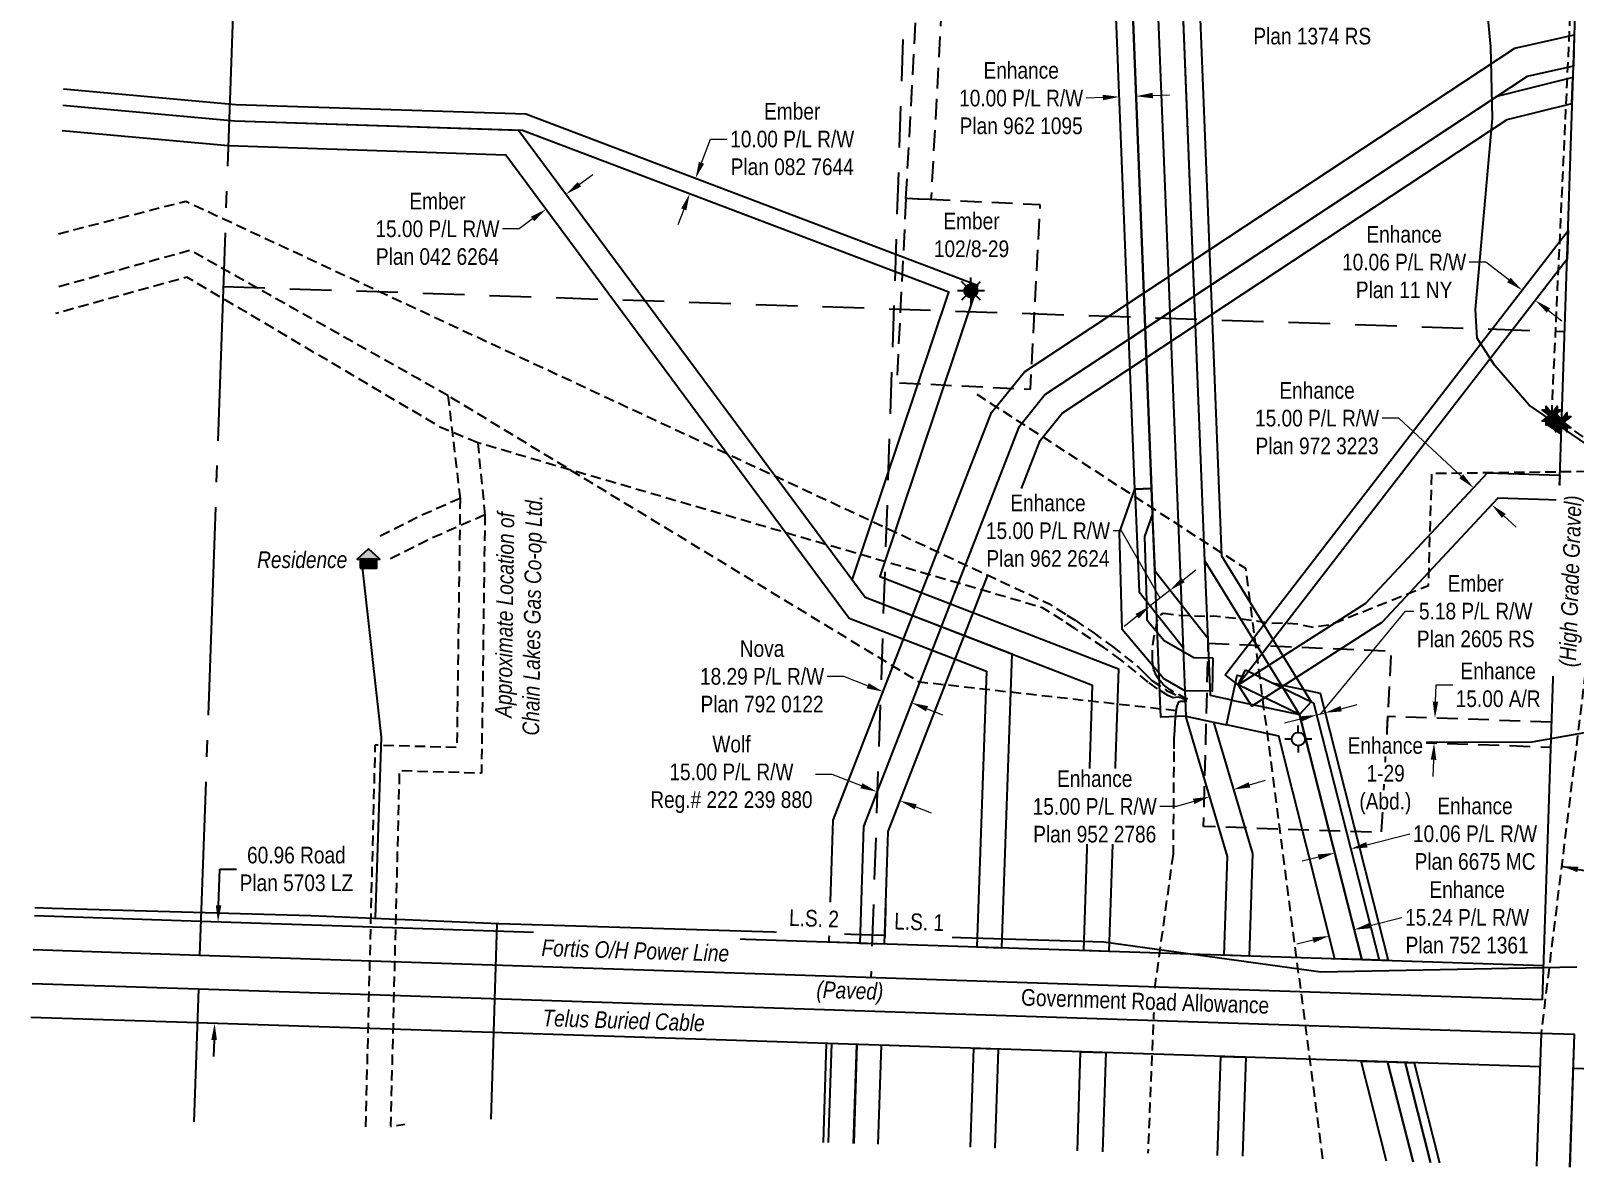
# Model space of a CAD drawing. Extents: x 333588 to 339905, y 5815182 to 5819358.
# Drawn here: x 335270 to 336197, y 5815209 to 5815891 of the extents above; entities that cross this region are included whole.
import ezdxf
from ezdxf.enums import TextEntityAlignment as Align

# ---------------------------------------------------------------- set-up
doc = ezdxf.new("R2010")
doc.units = 0
doc.header["$LTSCALE"] = 5
doc.header["$PDSIZE"] = 0.5
for name, pattern in [('foc-ACCESSROAD', [3.75, 2.5, -1.25]), ('foc-LSD', [8, 5, -3]), ('foc-QUARTERLINE', [33, 25, -3, 2, -3]), ('foc-TIELINE', [1.875, 1.25, -0.625]), ('foc-TRAV', [1.875, 1.25, -0.625]), ('foc-WHEELTRACKS', [2, 0.4, -1.6]), ('UG_PIPE', [1.875, 1.25, -0.625])]:
    doc.linetypes.add(name, pattern=pattern)
doc.layers.get('Defpoints').update_dxf_attribs({"color": 9})
for name, color, linetype in [('AS-PIPE-UG', 44, 'UG_PIPE'), ('AS-PIPE-UG-T', 44, 'Continuous'), ('AS-POWER', 104, 'foc-POWER'), ('AS-POWER-T', 104, 'Continuous'), ('AS-RESIDENCE', 14, 'Continuous'), ('AS-TELUS', 224, 'foc-TEL'), ('C-WS-S', 8, 'Continuous'), ('F-AR', 190, 'foc-ACCESSROAD'), ('F-RW', 190, 'Continuous'), ('F-WS', 190, 'foc-ACCESSROAD'), ('F-WS-S', 8, 'Continuous'), ('L-BD', 7, 'Continuous'), ('L-MON', 1, 'Continuous'), ('L-ROAD-T', 7, 'Continuous'), ('L-SEC', 7, 'Continuous'), ('L-SECQ', 8, 'foc-QUARTERLINE'), ('L-SECTION-LSD', 7, 'foc-LSD'), ('L-TIE', 7, 'foc-TIELINE'), ('L-TITLEDB', 4, 'Continuous'), ('L-TITLEDB-T', 4, 'Continuous'), ('P-PROPOSED', 10, 'Continuous'), ('P-PROPOSED-H', 21, 'Continuous'), ('P-TRAV', 4, 'foc-TRAV'), ('T-WATER', 160, 'Continuous'), ('T-WATER-P3', 160, 'foc-WHEELTRACKS')]:
    doc.layers.add(name, color=color, linetype=linetype)
for name, color, linetype, lineweight in [('F-AR-T', 190, 'Continuous', 9), ('F-RW-T', 190, 'Continuous', 9), ('T-TEXT', 48, 'Continuous', 18)]:
    doc.layers.add(name, color=color, linetype=linetype, lineweight=lineweight)
doc.styles.add('100L', font='ARIALN.TTF', dxfattribs={"height": 11})
doc.styles.add('80CG', font='ARIALN.TTF', dxfattribs={"height": 10})
doc.styles.add('80L', font='ARIALN.TTF', dxfattribs={"height": 10})
doc.styles.add('80LS', font='ARIALNI.TTF', dxfattribs={"height": 10})
doc.styles.add('foc-LtypeFont', font='ARIALN.TTF', dxfattribs={"height": 7.35})
doc.styles.add('MtXpl_Arial_Narrow', font='ARIALNI.TTF')
doc.linetypes.add('foc-POWER', pattern='A,6,-1,["P",foc-LtypeFont,S=0.2,R=0,X=-0.625,Y=-0.75],-1.24,4', length=12.24)
doc.linetypes.add('foc-POWER-NOLINE', pattern='A,0,-4,["P",foc-LtypeFont,S=0.2,R=0,X=-0.625,Y=-0.75],-8.24', length=12.24)
doc.linetypes.add('foc-TEL', pattern='A,2,-1,["T",foc-LtypeFont,S=0.2,R=0,X=-0.425,Y=-0.75],-1.24,8', length=12.24)
doc.linetypes.add('foc-TEL-NOLINE', pattern='A,0,-2,["T",foc-LtypeFont,S=0.2,R=0,X=-0.425,Y=-0.75],-10.24', length=12.24)
doc.linetypes.add('foc-TOPO-flowdirection-NOLINE', pattern='A,0,[">",foc-LtypeFont,S=0.3,R=0,X=0,Y=-0.945],-20,[">",foc-LtypeFont,S=0.3,R=0,X=0,Y=-0.945],0', length=20)
doc.dimstyles.new('Compass 5 000', dxfattribs={"dimscale": 5, "dimtxt": 9, "dimasz": 2, "dimexe": 0.2, "dimexo": 0.0625, "dimgap": 0.5, "dimtad": 0, "dimtih": 1, "dimtoh": 1, "dimzin": 0, "dimdsep": 46, "dimtxsty": '80CG', "dimcen": 0.1, "dimse1": 1, "dimse2": 1, "dimclrd": 256, "dimclrt": 256, "dimaunit": 1, "dimadec": 4, "dimazin": 0, "dimtfac": 0.06, "dimtofl": 0, "dimtmove": 0, "dimatfit": 1, "dimfxl": 0.2, "dimtolj": 1, "dimtzin": 0, "dimlwd": -1, "dimarcsym": 0})

# ---------------------------------------------------------------- blocks, each defined once
blk = doc.blocks.new('*D426')
at = {"layer": 'Defpoints', "color": 0, "transparency": 16777216}
for p in [(335382.44, 5815356.01), (335491.37, 5815352.41), (335489.36, 5815291.52)]:
    blk.add_point(p, dxfattribs=at)
at = {"layer": 'L-TITLEDB-T', "transparency": 16777216}
for p, q in [((335382.77, 5815366), (335383.49, 5815387.82)), ((335383.49, 5815387.82), (335393.49, 5815387.82)), ((335380.1, 5815285.12), (335379.77, 5815275.12))]:
    blk.add_line(p, q, dxfattribs=at)
for points in [[(335381.11, 5815366.06), (335384.44, 5815365.95), (335382.44, 5815356.01)], [(335378.43, 5815285.17), (335381.77, 5815285.06), (335380.43, 5815295.11)]]:
    blk.add_solid(points, dxfattribs=at)
at = {"layer": 'L-TITLEDB-T', "transparency": 16777216, "insert": (335429.49, 5815387.82), "char_height": 10, "attachment_point": 5, "style": '80CG'}
blk.add_mtext('\\A1;60.96 Road\\PPlan 5703 LZ', dxfattribs=at)
blk = doc.blocks.new('*D428')
at = {"layer": 'Defpoints', "color": 0, "transparency": 16777216}
for p in [(335591.39, 5815793.25), (335682.89, 5815669.79), (335670.84, 5815660.86)]:
    blk.add_point(p, dxfattribs=at)
at = {"layer": 'F-RW-T', "transparency": 16777216}
for p, q in [((335599.43, 5815799.2), (335607.46, 5815805.16)), ((335571.31, 5815778.37), (335563.27, 5815772.41)), ((335563.27, 5815772.41), (335553.27, 5815772.41))]:
    blk.add_line(p, q, dxfattribs=at)
for points in [[(335598.43, 5815800.54), (335600.42, 5815797.87), (335591.39, 5815793.25)], [(335570.31, 5815779.7), (335572.3, 5815777.03), (335579.34, 5815784.32)]]:
    blk.add_solid(points, dxfattribs=at)
at = {"layer": 'F-RW-T', "transparency": 16777216, "insert": (335514.19, 5815772.41), "char_height": 10, "attachment_point": 5, "style": '80CG'}
blk.add_mtext('\\A1;Ember\\P15.00 P/L R/W\\PPlan 042 6264', dxfattribs=at)
blk = doc.blocks.new('*D429')
at = {"layer": 'Defpoints', "color": 0, "transparency": 16777216}
for p in [(335667.16, 5815803.58), (335669.18, 5815802.82), (335663.62, 5815794.25)]:
    blk.add_point(p, dxfattribs=at)
at = {"layer": 'F-RW-T', "transparency": 16777216}
for p, q in [((335672.73, 5815812.17), (335678.11, 5815826.35)), ((335678.11, 5815826.35), (335688.11, 5815826.35)), ((335662.09, 5815784.14), (335658.55, 5815774.79))]:
    blk.add_line(p, q, dxfattribs=at)
for points in [[(335671.17, 5815812.76), (335674.29, 5815811.57), (335669.18, 5815802.82)], [(335660.54, 5815784.73), (335663.65, 5815783.55), (335665.64, 5815793.49)]]:
    blk.add_solid(points, dxfattribs=at)
at = {"layer": 'F-RW-T', "transparency": 16777216, "insert": (335727.2, 5815826.35), "char_height": 10, "attachment_point": 5, "style": '80CG'}
blk.add_mtext('\\A1;Ember\\P10.00 P/L R/W\\PPlan 082 7644', dxfattribs=at)
blk = doc.blocks.new('*D430')
at = {"layer": 'Defpoints', "color": 0, "transparency": 16777216}
for p in [(335918.63, 5815980.06), (335928.63, 5815980.45), (335923.73, 5815851.75)]:
    blk.add_point(p, dxfattribs=at)
at = {"layer": 'F-RW-T', "transparency": 16777216}
for p, q in [((335913.73, 5815851.35), (335903.74, 5815850.95)), ((335943.71, 5815852.54), (335953.7, 5815852.94))]:
    blk.add_line(p, q, dxfattribs=at)
for points in [[(335913.67, 5815853.02), (335913.8, 5815849.69), (335923.73, 5815851.75)], [(335943.64, 5815854.21), (335943.78, 5815850.87), (335933.72, 5815852.14)]]:
    blk.add_solid(points, dxfattribs=at)
at = {"layer": 'F-RW-T', "transparency": 16777216, "insert": (335864.66, 5815850.95), "char_height": 10, "attachment_point": 5, "style": '80CG'}
blk.add_mtext('\\A1;Enhance\\P10.00 P/L R/W\\PPlan 962 1095', dxfattribs=at)
blk = doc.blocks.new('*D433')
at = {"layer": 'Defpoints', "color": 0, "transparency": 16777216}
for p in [(335972, 5815903.72), (335962.9, 5815879.49), (335972.94, 5815879.89)]:
    blk.add_point(p, dxfattribs=at)
at = {"layer": 'F-RW-T', "transparency": 16777216}
for p, q in [((335951.96, 5815902.92), (335941.97, 5815902.53)), ((335981.99, 5815904.11), (336000.35, 5815904.84))]:
    blk.add_line(p, q, dxfattribs=at)
for points in [[(335951.9, 5815904.59), (335952.03, 5815901.26), (335961.95, 5815903.32)], [(335981.92, 5815905.78), (335982.06, 5815902.45), (335972, 5815903.72)]]:
    blk.add_solid(points, dxfattribs=at)
at = {"layer": 'F-RW-T', "transparency": 16777216, "insert": (336039.44, 5815904.84), "char_height": 10, "attachment_point": 5, "style": '80CG'}
blk.add_mtext('\\A1;Enhance\\P10.06 P/L R/W\\PPlan 1374 RS', dxfattribs=at)
blk = doc.blocks.new('*D434')
at = {"layer": 'Defpoints', "color": 0, "transparency": 16777216}
for p in [(336048.15, 5815416), (336057.87, 5815418.47), (336062.58, 5815399.94)]:
    blk.add_point(p, dxfattribs=at)
at = {"layer": 'F-RW-T', "transparency": 16777216}
for p, q in [((336072.27, 5815402.41), (336098.11, 5815408.98)), ((336043.17, 5815395), (336033.48, 5815392.53))]:
    blk.add_line(p, q, dxfattribs=at)
for points in [[(336071.86, 5815404.02), (336072.69, 5815400.79), (336062.58, 5815399.94)], [(336042.76, 5815396.61), (336043.58, 5815393.38), (336052.86, 5815397.46)]]:
    blk.add_solid(points, dxfattribs=at)
at = {"layer": 'F-RW-T', "transparency": 16777216, "insert": (336137.19, 5815408.98), "char_height": 10, "attachment_point": 5, "style": '80CG'}
blk.add_mtext('\\A1;Enhance\\P10.06 P/L R/W\\PPlan 6675 MC', dxfattribs=at)
blk = doc.blocks.new('*D435')
at = {"layer": 'Defpoints', "color": 0, "transparency": 16777216}
for p in [(335781.8, 5815494.34), (335770.56, 5815465.4), (335787.61, 5815458.78)]:
    blk.add_point(p, dxfattribs=at)
at = {"layer": 'F-RW-T', "transparency": 16777216}
for p, q in [((335758.18, 5815503.52), (335748.18, 5815503.52)), ((335772.48, 5815497.96), (335758.18, 5815503.52)), ((335808.17, 5815484.11), (335817.5, 5815480.49))]:
    blk.add_line(p, q, dxfattribs=at)
for points in [[(335773.08, 5815499.52), (335771.88, 5815496.41), (335781.8, 5815494.34)], [(335808.78, 5815485.66), (335807.57, 5815482.55), (335798.85, 5815487.73)]]:
    blk.add_solid(points, dxfattribs=at)
at = {"layer": 'F-RW-T', "transparency": 16777216, "insert": (335709.09, 5815503.52), "char_height": 10, "attachment_point": 5, "style": '80CG'}
blk.add_mtext('\\A1;Nova\\P18.29 P/L R/W\\PPlan 792 0122', dxfattribs=at)
blk = doc.blocks.new('*D437')
at = {"layer": 'Defpoints', "color": 0, "transparency": 16777216}
for p in [(336165.42, 5815735.63), (336087.99, 5815635.29), (336095.94, 5815629.15)]:
    blk.add_point(p, dxfattribs=at)
at = {"layer": 'F-RW-T', "transparency": 16777216}
for p, q in [((336143.67, 5815752.41), (336133.67, 5815752.41)), ((336157.51, 5815741.74), (336143.67, 5815752.41)), ((336181.29, 5815723.39), (336189.21, 5815717.28))]:
    blk.add_line(p, q, dxfattribs=at)
for points in [[(336158.53, 5815743.06), (336156.49, 5815740.42), (336165.42, 5815735.63)], [(336182.31, 5815724.7), (336180.27, 5815722.07), (336173.37, 5815729.49)]]:
    blk.add_solid(points, dxfattribs=at)
at = {"layer": 'F-RW-T', "transparency": 16777216, "insert": (336094.59, 5815752.41), "char_height": 10, "attachment_point": 5, "style": '80CG'}
blk.add_mtext('\\A1;Enhance\\P10.06 P/L R/W\\PPlan 11 NY', dxfattribs=at)
blk = doc.blocks.new('*D438')
at = {"layer": 'Defpoints', "color": 0, "transparency": 16777216}
for p in [(335977.87, 5815431.31), (335978.31, 5815429.83), (335992.59, 5815434.08)]:
    blk.add_point(p, dxfattribs=at)
at = {"layer": 'F-RW-T', "transparency": 16777216}
for p, q in [((336001.74, 5815438.41), (336011.32, 5815441.26)), ((335957.92, 5815425.38), (335947.92, 5815425.38)), ((335968.28, 5815428.46), (335957.92, 5815425.38))]:
    blk.add_line(p, q, dxfattribs=at)
for points in [[(336001.26, 5815440.01), (336002.21, 5815436.81), (335992.15, 5815435.56)], [(335967.81, 5815430.06), (335968.76, 5815426.86), (335977.87, 5815431.31)]]:
    blk.add_solid(points, dxfattribs=at)
at = {"layer": 'F-RW-T', "transparency": 16777216, "insert": (335908.84, 5815425.38), "char_height": 10, "attachment_point": 5, "style": '80CG', "bg_fill": 3, "box_fill_scale": 1.1, "bg_fill_color": 256, "bg_fill_true_color": 13158600, "bg_fill_transparency": 0}
blk.add_mtext('\\A1;Enhance\\P15.00 P/L R/W\\PPlan 952 2786', dxfattribs=at)
blk = doc.blocks.new('*D439')
at = {"layer": 'Defpoints', "color": 0, "transparency": 16777216}
for p in [(336042.57, 5815375.24), (336057.55, 5815379.05), (336064.6, 5815351.4)]:
    blk.add_point(p, dxfattribs=at)
at = {"layer": 'F-RW-T', "transparency": 16777216}
for p, q in [((336074.29, 5815353.87), (336093.33, 5815358.72)), ((336039.92, 5815345.12), (336030.23, 5815342.65))]:
    blk.add_line(p, q, dxfattribs=at)
for points in [[(336039.51, 5815346.73), (336040.33, 5815343.5), (336049.61, 5815347.59)], [(336073.88, 5815355.49), (336074.7, 5815352.25), (336064.6, 5815351.4)]]:
    blk.add_solid(points, dxfattribs=at)
at = {"layer": 'F-RW-T', "transparency": 16777216, "insert": (336132.42, 5815358.72), "char_height": 10, "attachment_point": 5, "style": '80CG'}
blk.add_mtext('\\A1;Enhance\\P15.24 P/L R/W\\PPlan 752 1361', dxfattribs=at)
blk = doc.blocks.new('*D440')
at = {"layer": 'Defpoints', "color": 0, "transparency": 16777216}
for p in [(336047.11, 5815481.69), (336048.4, 5815455.67), (336053.4, 5815456.94)]:
    blk.add_point(p, dxfattribs=at)
at = {"layer": 'F-RW-T', "transparency": 16777216}
for p, q in [((336044.61, 5815481.05), (336095.48, 5815542.7)), ((336095.48, 5815542.7), (336100.48, 5815542.7)), ((336056.8, 5815484.15), (336066.5, 5815486.61)), ((336032.42, 5815477.95), (336022.73, 5815475.48)), ((336042.11, 5815480.41), (336047.11, 5815481.69))]:
    blk.add_line(p, q, dxfattribs=at)
for points in [[(336056.39, 5815485.76), (336057.22, 5815482.53), (336047.11, 5815481.69)], [(336032.01, 5815479.56), (336032.83, 5815476.33), (336042.11, 5815480.41)]]:
    blk.add_solid(points, dxfattribs=at)
at = {"layer": 'F-RW-T', "transparency": 16777216, "insert": (336137.58, 5815542.7), "char_height": 10, "attachment_point": 5, "style": '80CG'}
blk.add_mtext('\\A1;Ember\\P5.18 P/L R/W\\PPlan 2605 RS', dxfattribs=at)
blk = doc.blocks.new('*D441')
at = {"layer": 'Defpoints', "color": 0, "transparency": 16777216}
for p in [(336147.17, 5815606.74), (336103.32, 5815581.62), (336114.29, 5815571.41)]:
    blk.add_point(p, dxfattribs=at)
at = {"layer": 'F-RW-T', "transparency": 16777216}
for p, q in [((336091.41, 5815658.65), (336081.41, 5815658.65)), ((336128.89, 5815623.76), (336091.41, 5815658.65)), ((336154.49, 5815599.93), (336161.81, 5815593.12))]:
    blk.add_line(p, q, dxfattribs=at)
for points in [[(336130.02, 5815624.98), (336127.75, 5815622.54), (336136.21, 5815616.95)], [(336155.63, 5815601.15), (336153.36, 5815598.71), (336147.17, 5815606.74)]]:
    blk.add_solid(points, dxfattribs=at)
at = {"layer": 'F-RW-T', "transparency": 16777216, "insert": (336042.33, 5815658.65), "char_height": 10, "attachment_point": 5, "style": '80CG', "bg_fill": 3, "box_fill_scale": 1.1, "bg_fill_color": 256, "bg_fill_true_color": 13158600, "bg_fill_transparency": 0}
blk.add_mtext('\\A1;Enhance\\P15.00 P/L R/W\\PPlan 972 3223', dxfattribs=at)
blk = doc.blocks.new('GAS')
h = blk.add_hatch(color=255)
h.dxf.hatch_style = 1
edge = h.paths.add_edge_path()
edge.add_arc((0, 0), 0.9, 0, 360)
for p, q in [((-0.81, 0), (-1.62, 0)), ((-0.57, 0.57), (-1.14, 1.14)), ((0, 0.81), (0, 1.62)), ((0.57, 0.57), (1.14, 1.14)), ((1.62, 0), (0.81, 0)), ((-0.57, -0.57), (-1.14, -1.14)), ((0, -0.81), (0, -1.62)), ((1.14, -1.14), (0.57, -0.57))]:
    blk.add_line(p, q)
blk.add_circle((0, 0), 0.8)
blk = doc.blocks.new('GABD')
for p, q in [((-0.81, 0), (-1.62, 0)), ((0, 0.81), (0, 1.62)), ((1.62, 0), (0.81, 0)), ((0, -0.81), (0, -1.62))]:
    blk.add_line(p, q)
blk.add_circle((0, 0), 0.8)
blk = doc.blocks.new('*D460')
at = {"layer": 'Defpoints', "color": 0, "transparency": 16777216}
for p in [(335951.72, 5815558.03), (335939.95, 5815548.73), (335942.18, 5815545.92)]:
    blk.add_point(p, dxfattribs=at)
at = {"layer": 'F-RW-T', "transparency": 16777216}
for p, q in [((335924.84, 5815591.03), (335919.84, 5815591.03)), ((335948.06, 5815550.57), (335924.84, 5815591.03)), ((335961.79, 5815561.42), (335969.64, 5815567.61)), ((335953.95, 5815555.22), (335942.18, 5815545.92)), ((335934.33, 5815539.72), (335926.48, 5815533.52))]:
    blk.add_line(p, q, dxfattribs=at)
for points in [[(335960.76, 5815562.72), (335962.83, 5815560.11), (335953.95, 5815555.22)], [(335933.3, 5815541.02), (335935.36, 5815538.41), (335942.18, 5815545.92)]]:
    blk.add_solid(points, dxfattribs=at)
at = {"layer": 'F-RW-T', "transparency": 16777216, "insert": (335880.76, 5815591.03), "char_height": 10, "attachment_point": 5, "style": '80CG'}
blk.add_mtext('\\A1;Enhance\\P15.00 P/L R/W\\PPlan 962 2624', dxfattribs=at)
blk = doc.blocks.new('TEMP')
h = blk.add_hatch(color=255)
h.dxf.hatch_style = 1
h.paths.add_polyline_path([(0, 0.25), (-0.67, 1.15), (-0.67, 0.67), (-1.15, 0.67), (-0.25, 0), (-1.15, -0.67), (-0.67, -0.67), (-0.67, -1.15), (0, -0.25), (0.67, -1.15), (0.67, -0.67), (1.15, -0.67), (0.25, 0), (1.15, 0.67), (0.67, 0.67), (0.67, 1.15)])
h.paths.add_polyline_path([(0.57, 0.85), (0.57, 0.57), (0.85, 0.57), (0.08, 0), (0.85, -0.57), (0.57, -0.57), (0.57, -0.85), (0, -0.08), (-0.57, -0.85), (-0.57, -0.57), (-0.85, -0.57), (-0.08, 0), (-0.85, 0.57), (-0.57, 0.57), (-0.57, 0.85), (0, 0.08)], flags=16)
h = blk.add_hatch(color=1)
h.dxf.hatch_style = 1
h.paths.add_polyline_path([(0, 0.08), (-0.57, 0.85), (-0.57, 0.57), (-0.85, 0.57), (-0.08, 0), (-0.85, -0.57), (-0.57, -0.57), (-0.57, -0.85), (0, -0.08), (0.57, -0.85), (0.57, -0.57), (0.85, -0.57), (0.08, 0), (0.85, 0.57), (0.57, 0.57), (0.57, 0.85)])
at = {"color": 1}
for p, q in [((-0.08, 0), (0.08, 0)), ((0, 0.08), (0, -0.08))]:
    blk.add_line(p, q, dxfattribs=at)
at = {"color": 255, "flags": 128}
blk.add_lwpolyline([(-0.25, 0), (-1.15, 0.67), (-0.67, 0.67), (-0.67, 1.15), (0, 0.25), (0.67, 1.15), (0.67, 0.67), (1.15, 0.67), (0.25, 0), (1.15, -0.67), (0.67, -0.67), (0.67, -1.15), (0, -0.25), (-0.67, -1.15), (-0.67, -0.67), (-1.15, -0.67)], close=True, dxfattribs=at)
at = {"color": 1, "flags": 128}
blk.add_lwpolyline([(-0.08, 0), (-0.85, 0.57), (-0.57, 0.57), (-0.57, 0.85), (0, 0.08), (0.57, 0.85), (0.57, 0.57), (0.85, 0.57), (0.08, 0), (0.85, -0.57), (0.57, -0.57), (0.57, -0.85), (0, -0.08), (-0.57, -0.85), (-0.57, -0.57), (-0.85, -0.57)], close=True, dxfattribs=at)
blk = doc.blocks.new('res_occ')
for points in [[(0.1, 0.89), (-1.26, -0.37), (1.46, -0.37)], [(-0.9, -1.43), (1.1, -1.43), (1.1, -0.37), (-0.9, -0.37)]]:
    blk.add_hatch(color=14).paths.add_polyline_path(points)
at = {"color": 14}
for points in [[(0.1, 0.89), (-1.26, -0.37), (1.46, -0.37)], [(-0.9, -1.43), (1.1, -1.43), (1.1, -0.37), (-0.9, -0.37)]]:
    blk.add_lwpolyline(points, close=True, dxfattribs=at)
blk = doc.blocks.new('*D479')
at = {"layer": 'Defpoints', "color": 0, "transparency": 16777216}
for p in [(336113.1, 5815478.44), (336138.49, 5815477.6), (336137.99, 5815462.61)]:
    blk.add_point(p, dxfattribs=at)
at = {"layer": 'F-AR-T', "transparency": 16777216}
for p, q in [((336113.43, 5815488.44), (336113.77, 5815498.43)), ((336113.77, 5815498.43), (336123.77, 5815498.43)), ((336112.27, 5815453.46), (336111.94, 5815443.46))]:
    blk.add_line(p, q, dxfattribs=at)
for points in [[(336111.77, 5815488.49), (336115.1, 5815488.38), (336113.1, 5815478.44)], [(336110.61, 5815453.51), (336113.94, 5815453.4), (336112.6, 5815463.45)]]:
    blk.add_solid(points, dxfattribs=at)
at = {"layer": 'F-AR-T', "transparency": 16777216, "insert": (336151.05, 5815498.43), "char_height": 10, "attachment_point": 5, "style": '80CG'}
blk.add_mtext('\\A1;Enhance\\P15.00 A/R', dxfattribs=at)
blk = doc.blocks.new('*D480')
at = {"layer": 'Defpoints', "color": 0, "transparency": 16777216}
for p in [(335778.09, 5815434.24), (335779.34, 5815437.47), (335793.32, 5815432.04)]:
    blk.add_point(p, dxfattribs=at)
at = {"layer": 'F-RW-T', "transparency": 16777216}
for p, q in [((335751.2, 5815444.68), (335741.2, 5815444.68)), ((335768.76, 5815437.86), (335751.2, 5815444.68)), ((335801.39, 5815425.19), (335810.71, 5815421.58))]:
    blk.add_line(p, q, dxfattribs=at)
for points in [[(335769.37, 5815439.41), (335768.16, 5815436.31), (335778.09, 5815434.24)], [(335801.99, 5815426.75), (335800.79, 5815423.64), (335792.07, 5815428.81)]]:
    blk.add_solid(points, dxfattribs=at)
at = {"layer": 'F-RW-T', "transparency": 16777216, "insert": (335690.7, 5815444.68), "char_height": 10, "attachment_point": 5, "style": '80CG'}
blk.add_mtext('\\A1;Wolf\\P15.00 P/L R/W\\PReg.# 222 239 880', dxfattribs=at)

msp = doc.modelspace()

# ---------------------------------------------------------------- hatches: boundary and pattern name
at = {"layer": 'P-PROPOSED-H'}
h = msp.add_hatch(color=256, dxfattribs=at)
h.dxf.hatch_style = 1
h.paths.add_polyline_path([(336188.789, 5815649.205), (336179.848, 5815655.31), (336183.23, 5815660.264), (336189.025, 5815656.308)])

# ---------------------------------------------------------------- linework, layer by layer
at = {"layer": 'AS-PIPE-UG'}
for p, q in [((335520.446, 5815672.334), (335527.8, 5815610.454)), ((335538.357, 5815643.878), (335542.672, 5815600.607)), ((335949.022, 5815541.008), (335950.008, 5815541.546)), ((335896.951, 5815532.415), (335889.656, 5815537.108)), ((335892.08, 5815540.424), (335897.025, 5815537.322)), ((335914.386, 5815520.853), (335896.951, 5815532.415)), ((335897.025, 5815537.322), (335907.721, 5815530.048)), ((335907.721, 5815530.048), (335919.443, 5815521.606)), ((335924.56, 5815513.566), (335914.386, 5815520.853)), ((335919.443, 5815521.606), (335935.379, 5815508.818)), ((335940.987, 5815500.063), (335924.56, 5815513.566)), ((335935.379, 5815508.818), (335939.238, 5815504.966)), ((335939.238, 5815504.966), (335943.096, 5815501.115)), ((335943.828, 5815509.504), (335943.437, 5815513.018)), ((335944.388, 5815507.557), (335943.828, 5815509.504)), ((335945.821, 5815504.333), (335944.388, 5815507.557)), ((335947.104, 5815502.011), (335945.821, 5815504.333)), ((335946.624, 5815496.053), (335940.987, 5815500.063)), ((335943.096, 5815501.115), (335951.922, 5815495.154)), ((335952.675, 5815492.06), (335946.624, 5815496.053)), ((335950.106, 5815498.584), (335947.104, 5815502.011)), ((335954.166, 5815495.431), (335950.082, 5815498.578)), ((335951.922, 5815495.154), (335963.189, 5815489.679)), ((335964.588, 5815489.6), (335954.166, 5815495.431)), ((335955.88, 5815490.758), (335952.675, 5815492.06)), ((335959.035, 5815490.992), (335955.88, 5815490.758)), ((335958.905, 5815487.81), (335958.012, 5815485.048)), ((335960.331, 5815488.461), (335958.905, 5815487.81)), ((335962.384, 5815490.304), (335959.035, 5815490.992)), ((335964.443, 5815490.05), (335962.384, 5815490.304)), ((335963.189, 5815489.679), (335964.388, 5815489.807)), ((335956.896, 5815476.122), (335956.649, 5815471.22)), ((335957.107, 5815478.386), (335956.896, 5815476.122)), ((335957.319, 5815480.65), (335957.107, 5815478.386)), ((335958.012, 5815485.048), (335957.319, 5815480.65)), ((335956.649, 5815471.22), (335956.402, 5815466.318)), ((335956.329, 5815458.504), (335955.852, 5815396.834)), ((335956.402, 5815466.318), (335956.329, 5815458.504))]:
    msp.add_line(p, q, dxfattribs=at)
at = {"layer": 'AS-PIPE-UG', "flags": 128}
for points in [[(335286.648, 5815769.516), (335363.048, 5815789.097), (335881.408, 5815547.201), (335892.08, 5815540.424)], [(335520.446, 5815672.334), (335365.876, 5815759.553), (335285.514, 5815737.314)], [(335538.357, 5815643.878), (335516.244, 5815653.154), (335363.729, 5815743.395), (335284.96, 5815721.597)], [(335957.752, 5815482.922), (335803.376, 5815500.183), (335520.446, 5815672.334)], [(335838.084, 5815673.108), (335999.356, 5815568.499), (336045.652, 5815213.62)], [(335950.008, 5815541.546), (335958.074, 5815540.484), (335975.503, 5815539.691), (335980.158, 5815539.909), (335994.581, 5815538.49), (336014.419, 5815535.627), (336023.747, 5815535.646), (336030.716, 5815535.119), (336035.794, 5815533.846), (336040.261, 5815533.204), (336049.306, 5815534.586), (336055.253, 5815536.639), (336109.243, 5815558.16), (336111.242, 5815625.611), (336232.891, 5815627.131), (336274.82, 5815651.285), (336367.567, 5815656.188), (336526.503, 5815525.154)], [(335889.656, 5815537.108), (335877.523, 5815544.803), (335538.357, 5815643.878)], [(335527.8, 5815610.454), (335525.819, 5815460.784), (335476.683, 5815462.22), (335470.976, 5815232.618)], [(335527.8, 5815610.454), (335503.8, 5815599.903), (335478.66, 5815587.256)], [(335542.672, 5815600.607), (335510.194, 5815586.328), (335485.402, 5815573.856)], [(335542.672, 5815600.607), (335540.617, 5815445.344), (335491.305, 5815446.785), (335485.997, 5815233.245), (335494.684, 5815234.514)], [(335943.437, 5815513.018), (335943.567, 5815520.452), (335944.474, 5815527.816), (335945.902, 5815534.208), (335946.393, 5815537.103), (335947.441, 5815539.453), (335949.022, 5815541.008)], [(335964.185, 5815488.464), (335963.151, 5815488.533), (335960.331, 5815488.461)], [(335955.852, 5815396.834), (335944.888, 5815317.374), (335940.755, 5815217.088)]]:
    msp.add_lwpolyline(points, dxfattribs=at)
at = {"layer": 'AS-POWER', "flags": 128}
for points in [[(335477.04, 5815358.495), (335480.657, 5815467.069), (335469.204, 5815569.408)], [(336064.191, 5815463.958), (336171.411, 5815464.185), (336203.013, 5815469.86)], [(335272.395, 5815364.765), (335282.857, 5815364.214), (335438.106, 5815359.929), (335551.103, 5815355.064), (335914.391, 5815344.016), (336044.507, 5815325.999), (336198.344, 5815329.064)], [(335546.465, 5815237.573), (335550.129, 5815355.106)]]:
    msp.add_lwpolyline(points, dxfattribs=at)
at = {"layer": 'AS-POWER', "linetype": 'foc-POWER-NOLINE', "flags": 128}
msp.add_lwpolyline([(336194.345, 5815208.705), (336196.913, 5815288.508)], dxfattribs=at)
at = {"layer": 'AS-TELUS', "linetype": 'foc-TEL-NOLINE', "flags": 128}
for points in [[(335270.788, 5815319.111), (335370.706, 5815315.827)], [(335370.706, 5815315.827), (336176.811, 5815289.165)]]:
    msp.add_lwpolyline(points, dxfattribs=at)
at = {"layer": 'AS-TELUS', "flags": 128}
msp.add_lwpolyline([(336176.811, 5815289.165), (336196.913, 5815288.508)], dxfattribs=at)
at = {"layer": 'F-AR', "flags": 128}
for points in [[(335834.419, 5816224.974), (335810.497, 5815789.986), (335795.517, 5815790.705), (335819.427, 5816225.488)], [(336183.03, 5815476.114), (336084.669, 5815479.386), (336083.845, 5815464.409), (336182.532, 5815461.126)]]:
    msp.add_lwpolyline(points, dxfattribs=at)
at = {"layer": 'F-RW', "flags": 128}
for points in [[(335919.032, 5816222.077), (335923.013, 5816121.933), (335942.848, 5815616.504), (335932.86, 5815616.11), (335912.991, 5816122.276), (335909.01, 5816222.42)], [(335934.062, 5816221.562), (335938.044, 5816121.42), (335963.491, 5815479.675), (335948.505, 5815479.081), (335943.454, 5815601.182), (335942.848, 5815616.504), (335923.013, 5816121.933), (335919.032, 5816222.077)], [(335934.062, 5816221.562), (335938.044, 5816121.42), (335963.491, 5815479.675), (335980.135, 5815476.026), (335988.053, 5815474.425), (335991.239, 5815489.327), (335978.252, 5815492.101), (335975.046, 5815573.003), (335953.319, 5816120.899), (335949.335, 5816221.039)], [(335959.418, 5816220.694), (335963.399, 5816120.555), (335984.991, 5815576.029), (336038.711, 5815488.354), (336031.697, 5815480.589), (335975.046, 5815573.003), (335949.331, 5816221.039)], [(335289.713, 5815856.553), (335393.134, 5815847.231), (335567.321, 5815841.468), (335838.471, 5815738.577), (335779.854, 5815563.605), (335923.049, 5815508.054), (335917.342, 5815338.343), (335902.349, 5815338.843), (335907.55, 5815498.012), (335770.944, 5815550.978), (335763.267, 5815561.329), (335821.272, 5815734.456), (335565.336, 5815831.535), (335392.515, 5815837.246), (335289.357, 5815846.464)], [(335288.832, 5815831.54), (335388.556, 5815822.545), (335555.214, 5815816.879), (335761.478, 5815538.558), (335843.843, 5815506.738), (335838.099, 5815340.979), (335853.084, 5815340.484), (335859.192, 5815516.884), (335770.944, 5815550.978), (335562.95, 5815831.626), (335392.515, 5815837.246), (335289.357, 5815846.464)], [(335987.086, 5815504.545), (336193.064, 5815771.443), (336192.495, 5815754.247), (335995.049, 5815498.401), (335987.086, 5815504.545)], [(335979.7, 5815514.769), (335979.433, 5815494.775), (335962.853, 5815494.967), (335950.186, 5815502.301), (335925.334, 5815531.81), (335923.724, 5815590.093), (335932.86, 5815616.11), (335942.848, 5815616.504), (335943.454, 5815601.182), (335938.797, 5815587.698), (335939.87, 5815548.835), (335940.183, 5815537.463), (335950.536, 5815525.17), (335968.352, 5815514.919), (335979.7, 5815514.769)], [(335976.903, 5815526.16), (335945.042, 5815566.484), (335942.848, 5815616.504), (335932.86, 5815616.11), (335935.515, 5815554.347), (335961.853, 5815521.013)], [(335991.239, 5815489.327), (335994.426, 5815504.226), (335997.541, 5815503.56), (335998.817, 5815503.284)], [(336015.163, 5815499.751), (336044.111, 5815493.494), (336084.927, 5815332.949), (336079.579, 5815333.155)], [(335963.491, 5815479.675), (335980.135, 5815476.026), (336003.534, 5815397.23), (336001.537, 5815335.568), (336001.537, 5815335.568), (335986.509, 5815336.038), (335988.561, 5815395.355), (335963.491, 5815479.675)], [(335747.639, 5815283.008), (335745.817, 5815223.532)], [(335750.704, 5815282.908), (335748.747, 5815223.435)], [(335765.751, 5815282.441), (335763.822, 5815222.937)], [(335765.913, 5815282.406), (335764.104, 5815222.928)], [(335778.811, 5815222.441), (335780.739, 5815281.949)], [(335849.071, 5815220.119), (335851.093, 5815279.596), (335836.107, 5815280.093), (335834.094, 5815220.614)], [(335898.403, 5815218.488), (335900.36, 5815277.982), (335915.431, 5815277.512), (335913.441, 5815217.991)], [(335982.479, 5815215.708), (335984.509, 5815275.226), (335999.496, 5815274.732), (335997.467, 5815215.213)], [(336084.043, 5815212.351), (336068.769, 5815272.446), (336084.696, 5815271.97), (336099.963, 5815211.825)], [(336099.963, 5815211.825), (336084.696, 5815271.97), (336095.163, 5815271.627), (336110.427, 5815211.479)], [(336110.427, 5815211.479), (336095.163, 5815271.627), (336100.554, 5815271.45), (336115.817, 5815211.301)]]:
    msp.add_lwpolyline(points, dxfattribs=at)
for points in [[(335767.723, 5815343.311), (335749.454, 5815343.915), (335751.807, 5815417.081), (335846.949, 5815662.163), (335866.669, 5815686.608), (336161.008, 5815880.988), (336196.651, 5815888.952), (336196.231, 5815870.229), (336168.385, 5815863.96), (335929.498, 5815706.199), (335879.029, 5815672.859), (335862.97, 5815652.898), (335769.994, 5815413.393)], [(335995.049, 5815498.401), (336071.54, 5815547.473), (336144.592, 5815625.952), (336188.058, 5815624.537), (336187.503, 5815609.504), (336150.849, 5815610.691), (336081.181, 5815535.84), (336003.088, 5815485.734), (335995.049, 5815498.401)], [(335999.424, 5815507.457), (336040.275, 5815487.596), (336079.579, 5815333.155), (336069.15, 5815333.519), (336031.697, 5815480.589), (335995.049, 5815498.401)], [(336053.009, 5815333.811), (336019.282, 5815467.685), (335988.053, 5815474.425), (335991.239, 5815489.327), (336031.697, 5815480.589), (336069.15, 5815333.519)]]:
    msp.add_lwpolyline(points, close=True, dxfattribs=at)
at = {"layer": 'F-WS', "flags": 128}
for points in [[(335795.517, 5815790.705), (335789.945, 5815680.053), (335870.23, 5815676.049), (335873.235, 5815733.439), (335876.153, 5815786.833), (335795.517, 5815790.705)], [(335977.008, 5815523.496), (336086.837, 5815518.765), (336080.835, 5815409.731), (335974.222, 5815413.356)]]:
    msp.add_lwpolyline(points, close=True, dxfattribs=at)
at = {"layer": 'L-SEC', "flags": 128}
for points in [[(336204.193, 5816112.273), (336177.48, 5815309.267)], [(336177.48, 5815309.267), (335371.413, 5815335.927), (335271.495, 5815339.211)], [(335270.788, 5815319.111), (335370.706, 5815315.827)], [(335370.706, 5815315.827), (336176.811, 5815289.165)], [(336176.811, 5815289.165), (336174.016, 5815209.377)], [(336194.118, 5815208.712), (336196.913, 5815288.508)]]:
    msp.add_lwpolyline(points, dxfattribs=at)
at = {"layer": 'L-SECQ', "flags": 128}
for points in [[(335398.278, 5816099.891), (335371.413, 5815335.927)], [(335370.706, 5815315.827), (335367.926, 5815236.024)]]:
    msp.add_lwpolyline(points, dxfattribs=at)
at = {"layer": 'L-SECTION-LSD', "flags": 128}
for points in [[(335801.845, 5816126.067), (335774.447, 5815322.597)], [(335385.547, 5815737.849), (336190.836, 5815710.77)]]:
    msp.add_lwpolyline(points, dxfattribs=at)
at = {"layer": 'L-TIE', "flags": 128}
for points in [[(336183.23, 5815660.264), (336204.193, 5816112.273)], [(336219.333, 5815635.613), (336176.811, 5815289.164)]]:
    msp.add_lwpolyline(points, dxfattribs=at)
at = {"layer": 'L-TITLEDB', "flags": 128}
for points in [[(335372.141, 5815356.347), (335272.214, 5815359.629)], [(336178.239, 5815329.735), (335372.141, 5815356.347)], [(335370.005, 5815295.436), (335370.003, 5815295.436), (335270.07, 5815298.715)], [(336176.388, 5815268.958), (335370.005, 5815295.436)], [(336196.479, 5815268.271), (337003.816, 5815240.714)]]:
    msp.add_lwpolyline(points, dxfattribs=at)
at = {"layer": 'P-PROPOSED'}
msp.add_lwpolyline([(336188.789, 5815649.205), (336179.848, 5815655.31), (336183.23, 5815660.264), (336189.025, 5815656.308)], close=True, dxfattribs=at)
at = {"layer": 'P-TRAV', "flags": 128}
msp.add_lwpolyline([(336189.025, 5815656.308), (336208.702, 5815642.872)], dxfattribs=at)
at = {"layer": 'T-WATER', "flags": 128}
msp.add_lwpolyline([(336208.722, 5815639.917), (336169.726, 5815666.432), (336148.83, 5815690.587), (336138.388, 5815706.748), (336137.472, 5815724.061), (336147.607, 5815838.802), (336146.606, 5815881.753), (336141.616, 5815934.704), (336138.613, 5816055.585), (336143.611, 5816127.515), (336149.599, 5816169.466), (336149.598, 5816189.447), (336144.934, 5816214.341)], dxfattribs=at)
at = {"layer": 'T-WATER-P3', "linetype": 'foc-TOPO-flowdirection-NOLINE', "flags": 128}
msp.add_lwpolyline([(336504.261, 5815621.01), (336479.282, 5815615.019), (336436.322, 5815595.04), (336386.373, 5815585.05), (336358.403, 5815572.059), (336346.414, 5815562.069), (336330.433, 5815558.08), (336313.453, 5815561.07), (336298.463, 5815567.07), (336284.483, 5815575.059), (336273.493, 5815584.05), (336253.512, 5815606.029), (336228.533, 5815622.009), (336217.542, 5815631.999), (336208.722, 5815639.917), (336169.726, 5815666.432), (336148.83, 5815690.587), (336138.388, 5815706.748), (336137.472, 5815724.061), (336147.607, 5815838.802), (336146.606, 5815881.753), (336141.616, 5815934.704), (336138.613, 5816055.585), (336143.611, 5816127.515), (336149.599, 5816169.466), (336149.598, 5816189.447), (336144.934, 5816214.341)], dxfattribs=at)

# ---------------------------------------------------------------- block references
at = {"layer": 'AS-RESIDENCE', "xscale": 4.998979999999996, "yscale": 4.998979999999996, "zscale": 4.998979999999996}
msp.add_blockref('res_occ', (335472.229, 5815575.82), dxfattribs=at)
at = {"layer": 'C-WS-S', "xscale": 4.998979999999968, "yscale": 4.998979999999968, "zscale": 4.998979999999968}
msp.add_blockref('GAS', (335834.54, 5815735.21), dxfattribs=at)
at = {"layer": 'F-WS-S', "xscale": 4.998979999999968, "yscale": 4.998979999999968, "zscale": 4.998979999999968}
msp.add_blockref('GABD', (336031.084, 5815465.896), dxfattribs=at)
at = {"layer": 'L-MON', "xscale": 4.998979999999989, "yscale": 4.998979999999989, "zscale": 4.998979999999989}
for p in [(336183.23, 5815660.264), (336189.025, 5815656.308)]:
    msp.add_blockref('TEMP', p, dxfattribs=at)

# ---------------------------------------------------------------- texts
at = {"layer": 'AS-PIPE-UG-T', "insert": (335564.331, 5815540.363), "char_height": 9.99796, "width": 143.495, "attachment_point": 5, "rotation": 89.241576, "style": '80CG'}
msp.add_mtext('\\A1;{\\fArial Narrow|b0|i1|c0|p34;Approximate Location of\\PChain Lakes Gas Co-op Ltd.}', dxfattribs=at)
at = {"layer": 'AS-RESIDENCE', "insert": (335432.992, 5815578.656), "char_height": 9.99612, "width": 53.91946, "attachment_point": 2, "style": '80L'}
msp.add_mtext('{\\fArial Narrow|b0|i1|c0|p34;Residence}', dxfattribs=at)
at = {"layer": 'AS-TELUS', "insert": (335626.145, 5815301.855), "char_height": 9.99612, "width": 97.19734, "attachment_point": 2, "rotation": 358.105578, "style": '80L'}
msp.add_mtext('{\\fArial Narrow|b0|i1|c0|p34;Telus Buried Cable}', dxfattribs=at)
at = {"layer": 'F-RW-T', "insert": (335834.847, 5815768.756), "char_height": 9.998, "attachment_point": 5, "style": '80CG'}
msp.add_mtext('\\A1;Ember\\P102/8-29', dxfattribs=at)
at = {"layer": 'T-TEXT', "style": '80LS'}
msp.add_text('(Paved)', height=9.998, rotation=358.105578, dxfattribs=at).set_placement((335761.848, 5815314.855), align=Align.MIDDLE_CENTER)

# ---------------------------------------------------------------- dimensions: what is measured, and where the dimension line sits
at = {"layer": 'F-AR-T'}
dim = msp.add_linear_dim(base=(336113.102, 5815478.441), p1=(336137.992, 5815462.607), p2=(336138.491, 5815477.596), angle=88.094647, text='Enhance\\P15.00 A/R', dimstyle='Compass 5 000', dxfattribs=at)
dim.commit()
dim.dimension.update_dxf_attribs({"geometry": '*D479', "text_midpoint": (336151.049, 5815498.43), "dimtype": 161})
at = {"layer": 'F-RW-T'}
for base, p1, p2, angle, text, picture, middle in [((335923.726, 5815851.747), (335928.627, 5815980.453), (335918.634, 5815980.056), 182.27235, 'Enhance\\P10.00 P/L R/W\\PPlan 962 1095', '*D430', (335864.656, 5815850.954)), ((335971.997, 5815903.717), (335962.898, 5815879.487), (335972.942, 5815879.885), 2.27075, 'Enhance\\P10.06 P/L R/W\\PPlan 1374 RS', '*D433', (336039.439, 5815904.841)), ((335669.182, 5815802.816), (335663.62, 5815794.255), (335667.16, 5815803.583), 69.220172, 'Ember\\P10.00 P/L R/W\\PPlan 082 7644', '*D429', (335727.197, 5815826.346)), ((335591.391, 5815793.25), (335670.839, 5815660.861), (335682.889, 5815669.791), 36.542904, 'Ember\\P15.00 P/L R/W\\PPlan 042 6264', '*D428', (335514.187, 5815772.411)), ((336165.424, 5815735.629), (336095.935, 5815629.155), (336087.987, 5815635.289), 142.340907, 'Enhance\\P10.06 P/L R/W\\PPlan 11 NY', '*D437', (336094.588, 5815752.414)), ((335781.803, 5815494.345), (335787.613, 5815458.779), (335770.564, 5815465.397), 158.78259, 'Nova\\P18.29 P/L R/W\\PPlan 792 0122', '*D435', (335709.092, 5815503.517)), ((335778.087, 5815434.24), (335793.32, 5815432.041), (335779.34, 5815437.468), 158.783755, 'Wolf\\P15.00 P/L R/W\\PReg.# 222 239 880', '*D480', (335690.695, 5815444.677)), ((336062.583, 5815399.939), (336048.146, 5815415.995), (336057.867, 5815418.469), 14.27822, 'Enhance\\P10.06 P/L R/W\\PPlan 6675 MC', '*D434', (336137.194, 5815408.98)), ((336064.596, 5815351.402), (336042.572, 5815375.239), (336057.554, 5815379.054), 14.287315, 'Enhance\\P15.24 P/L R/W\\PPlan 752 1361', '*D439', (336132.417, 5815358.72))]:
    dim = msp.add_linear_dim(base=base, p1=p1, p2=p2, angle=angle, text=text, dimstyle='Compass 5 000', dxfattribs=at)
    dim.commit()
    dim.dimension.update_dxf_attribs({"geometry": picture, "text_midpoint": middle, "dimtype": 161})
for base, p1, p2, angle, text, picture, middle in [((335942.176, 5815545.916), (335951.72, 5815558.032), (335939.951, 5815548.733), 218.313117, 'Enhance\\P15.00 P/L R/W\\PPlan 962 2624', '*D460', (335917.345, 5815591.025)), ((336047.113, 5815481.685), (336048.4, 5815455.671), (336053.403, 5815456.944), 14.264336, 'Ember\\P5.18 P/L R/W\\PPlan 2605 RS', '*D440', (336102.976, 5815542.702))]:
    dim = msp.add_linear_dim(base=base, p1=p1, p2=p2, angle=angle, text=text, dimstyle='Compass 5 000', override={"dimtmove": 1}, dxfattribs=at)
    dim.commit()
    dim.dimension.update_dxf_attribs({"geometry": picture, "text_midpoint": middle, "dimtype": 161})
at = {"layer": 'L-TITLEDB-T'}
dim = msp.add_linear_dim(base=(335382.441, 5815356.007), p1=(335489.363, 5815291.517), p2=(335491.373, 5815352.411), angle=88.109161, text='60.96 Road\\PPlan 5703 LZ', dimstyle='Compass 5 000', dxfattribs=at)
dim.commit()
dim.dimension.update_dxf_attribs({"geometry": '*D426', "text_midpoint": (335429.49, 5815387.819), "dimtype": 161})

# ---------------------------------------------------------------- leaders
at = {"layer": 'L-BD', "path_type": 1}
msp.add_leader([(336189.126, 5815389.497), (336212.479, 5815385.002)], dimstyle='Compass 5 000', override={"dimgap": 0.5, "dimtad": 0}, dxfattribs=at)

# ---------------------------------------------------------------- next in the draw order: texts
at = {"layer": 'AS-POWER-T', "insert": (335576.878, 5815345.564), "char_height": 9.99612, "width": 113.97057, "attachment_point": 1, "rotation": 358.258184, "style": 'MtXpl_Arial_Narrow', "bg_fill": 2}
msp.add_mtext('Fortis O/H Power Line', dxfattribs=at)
at = {"layer": 'L-ROAD-T', "insert": (335939.265, 5815313.356), "char_height": 9.99796, "width": 150.40563, "attachment_point": 2, "rotation": 358.105578, "style": '80L', "bg_fill": 3, "box_fill_scale": 1.15, "bg_fill_color": 256, "bg_fill_true_color": 256, "bg_fill_transparency": 0}
msp.add_mtext('Government Road Allowance', dxfattribs=at)
at = {"layer": 'L-SECTION-LSD', "attachment_point": 1, "rotation": 358.074088, "style": '100L', "bg_fill": 3, "box_fill_scale": 1.5, "bg_fill_color": 256, "bg_fill_transparency": 0}
for s, width, insert, char_height in [('\\pi2.14002;L.S. 2', 30.64717, (335723.372, 5815363.761), 9.99796), ('L.S. 1', 29.98507, (335788.642, 5815361.549), 9.998)]:
    msp.add_mtext_dynamic_manual_height_columns(s, width=width, gutter_width=54.989, heights=[0], dxfattribs=dict(at, insert=insert, char_height=char_height))

# ---------------------------------------------------------------- next in the draw order: linework, layer by layer
at = {"layer": 'F-RW', "flags": 128}
msp.add_lwpolyline([(335864.915, 5815616.468), (335876.11, 5815645.306), (335889.247, 5815661.635), (336156.389, 5815838.065), (336195.393, 5815847.748), (336195.912, 5815863.329), (336150.274, 5815851.999), (335879.029, 5815672.859), (335862.97, 5815652.898), (335769.994, 5815413.393), (335767.722, 5815343.288), (335782.711, 5815342.793), (335784.9, 5815410.351), (335844.679, 5815564.341)], dxfattribs=at)

# ---------------------------------------------------------------- next in the draw order: texts
at = {"layer": 'F-RW-T', "insert": (336060.746, 5815467.045), "char_height": 9.998, "width": 45.44196, "attachment_point": 1, "style": '80CG', "bg_fill": 3, "box_fill_scale": 1.15, "bg_fill_color": 256, "bg_fill_true_color": 256, "bg_fill_transparency": 0}
msp.add_mtext('Enhance', dxfattribs=at)
at = {"layer": 'T-TEXT', "linetype": 'Continuous', "insert": (336189.44, 5815560.912), "char_height": 9.99796, "width": 104.50782, "attachment_point": 2, "rotation": 88.094688, "style": '80LS', "bg_fill": 2}
msp.add_mtext('(High Grade Gravel)', dxfattribs=at)

# ---------------------------------------------------------------- next in the draw order: dimensions: what is measured, and where the dimension line sits
at = {"layer": 'F-RW-T'}
for base, p1, p2, angle, text, picture, middle in [((336147.175, 5815606.744), (336103.322, 5815581.616), (336114.288, 5815571.41), 317.053964, 'Enhance\\P15.00 P/L R/W\\PPlan 972 3223', '*D441', (336042.325, 5815658.646)), ((335977.87, 5815431.312), (335992.591, 5815434.08), (335978.31, 5815429.834), 196.558253, 'Enhance\\P15.00 P/L R/W\\PPlan 952 2786', '*D438', (335908.838, 5815425.382))]:
    dim = msp.add_linear_dim(base=base, p1=p1, p2=p2, angle=angle, text=text, dimstyle='Compass 5 000', override={"dimtfill": 1}, dxfattribs=at)
    dim.commit()
    dim.dimension.update_dxf_attribs({"geometry": picture, "text_midpoint": middle, "dimtype": 161})

# ---------------------------------------------------------------- next in the draw order: texts
at = {"layer": 'F-RW-T', "insert": (336072.064, 5815450.361), "char_height": 9.998, "width": 23.03626, "attachment_point": 1, "style": '80CG', "bg_fill": 3, "box_fill_scale": 1.15, "bg_fill_color": 256, "bg_fill_true_color": 256, "bg_fill_transparency": 0}
msp.add_mtext('1-29', dxfattribs=at)

# ---------------------------------------------------------------- next in the draw order: texts
at = {"layer": 'F-RW-T', "insert": (336067.75, 5815433.592), "char_height": 9.998, "width": 31.3433, "attachment_point": 1, "style": '80CG', "bg_fill": 3, "box_fill_scale": 1.15, "bg_fill_color": 256, "bg_fill_true_color": 256, "bg_fill_transparency": 0}
msp.add_mtext('(Abd.)', dxfattribs=at)

doc.saveas('drawing.dxf')
